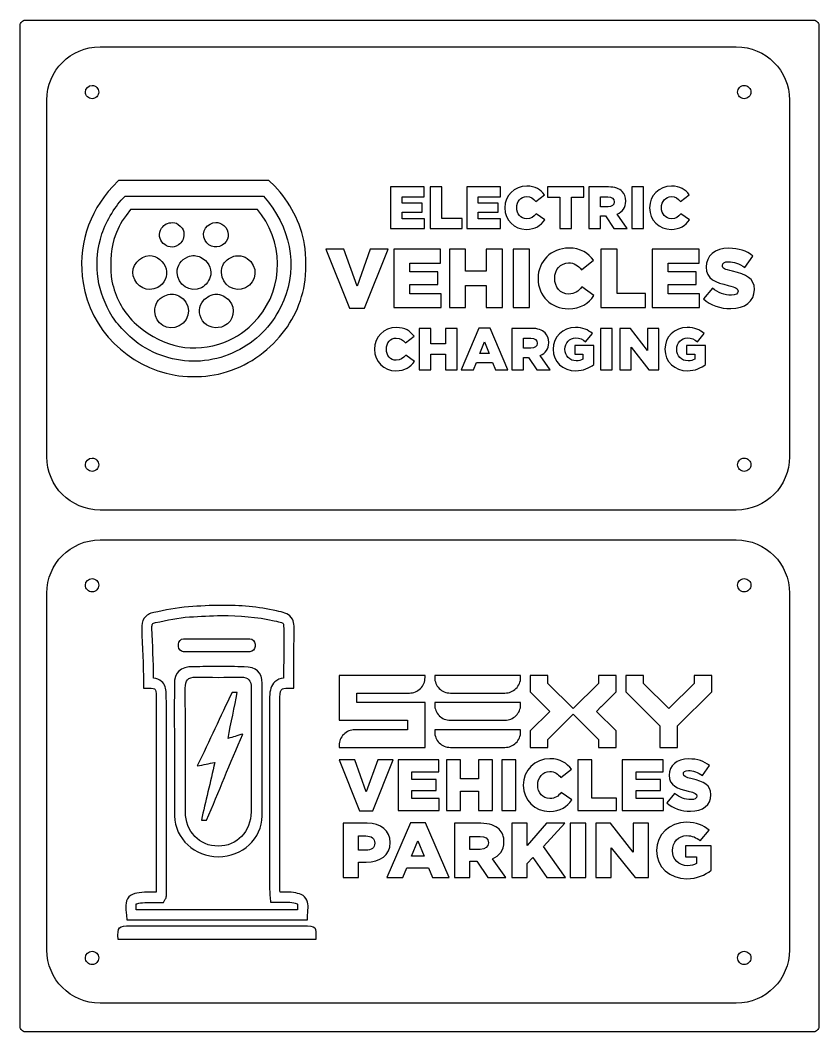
# Model space of a CAD drawing. Extents: x 0 to 680, y 0 to 492.
# Drawn here: x 0 to 300, y 0 to 380 of the extents above; entities that cross this region are included whole.
import ezdxf

# ---------------------------------------------------------------- set-up
doc = ezdxf.new("R2010")
doc.units = 0
doc.layers.add('Ebene_1', color=7, linetype='CONTINUOUS')

msp = doc.modelspace()

# ---------------------------------------------------------------- linework, layer by layer
at = {"layer": 'Ebene_1', "color": 1}
msp.add_lwpolyline([(1.916358, 380)], close=True, dxfattribs=at)
for points in [[(1.916359, 380), (298.083641, 380)], [(0, 1.916358), (0, 378.083641)], [(300, 378.083641), (300, 1.916359)], [(298.083641, 0), (1.916359, 0)]]:
    msp.add_lwpolyline(points, dxfattribs=at)
at = {"layer": 'Ebene_1', "color": 7}
for points in [[(29.99999, 370.00049), (268.99998, 370.00049)], [(9.99999, 216.00049), (9.99999, 350.00049)], [(288.99998, 350.00049), (288.99998, 216.00049)], [(36.886301, 319.843602), (34.729841, 317.537801)], [(95.610359, 317.63857), (93.446676, 319.843602), (65.16674, 319.843602), (36.886301, 319.843602)], [(221.03247, 317.37919), (213.64151, 317.37919), (213.64146, 301.74871)], [(37.978739, 312.342768), (39.364706, 313.846035)], [(39.364706, 313.846035), (65.395154, 313.846035), (91.4251, 313.846035), (93.214134, 311.598111)], [(193.6652, 311.90844), (196.92526, 314.43164)], [(217.97332, 309.87653), (217.97332, 313.62784), (220.80913, 313.62784)], [(223.1537, 311.77452), (223.1537, 311.72982)], [(227.50794, 311.99781), (227.50794, 312.04251)], [(248.04902, 311.90844), (251.30908, 314.43164)], [(41.389906, 308.90732), (39.765205, 306.702285)], [(90.659238, 306.865597), (89.193181, 308.886661), (65.291279, 308.897007), (54.009287, 308.901663), (41.389906, 308.90732)], [(182.05401, 309.56388), (182.05401, 309.51918)], [(186.51985, 309.56393), (186.51985, 309.60853)], [(220.83146, 309.87649), (217.97332, 309.87653)], [(236.43783, 309.56388), (236.43783, 309.51918)], [(240.90367, 309.56393), (240.90367, 309.60853)], [(197.03691, 304.96411), (193.77684, 307.28635)], [(213.64146, 301.74871), (217.97332, 301.74871), (217.97332, 306.4825), (219.82665, 306.4825), (219.87135, 306.4825), (223.01977, 301.74871), (228.02151, 301.74871), (224.29254, 307.19703)], [(251.42073, 304.96411), (248.16066, 307.28635)], [(210.81708, 286.28835), (215.38873, 289.82669)], [(272.1797, 287.13378), (275.21703, 291.42362)], [(257.71324, 287.32165), (257.71324, 287.25905)], [(263.85052, 287.82268), (263.85052, 287.88528)], [(194.53447, 283.00052), (194.53447, 282.93792)], [(200.79701, 283.00054), (200.79701, 283.06314)], [(215.54529, 276.55012), (210.97364, 279.80664)], [(260.06169, 279.33695), (256.67992, 275.29762)], [(269.67469, 278.2723), (269.67469, 278.2097)], [(275.81198, 278.80464), (275.81198, 278.86724)], [(192.07693, 264.25232), (184.68596, 264.25232), (184.68592, 248.62184)], [(212.41321, 259.22825), (214.95874, 262.28735)], [(254.41129, 259.22825), (256.95682, 262.28735)], [(144.69188, 258.78167), (147.95194, 261.30487)], [(189.01779, 256.74967), (189.01779, 260.50098), (191.8536, 260.50098)], [(194.19816, 258.64766), (194.19816, 258.60296)], [(198.5524, 258.87095), (198.5524, 258.91565)], [(133.0807, 256.4371), (133.0807, 256.3925)], [(137.54654, 256.43706), (137.54654, 256.48176)], [(191.87592, 256.74963), (189.01779, 256.74967)], [(200.19914, 256.4371), (200.19914, 256.3925)], [(204.64265, 256.37008), (204.64265, 256.41478)], [(215.49464, 250.72079), (215.49464, 257.75449), (208.30464, 257.75449), (208.30464, 254.58374), (211.38607, 254.58374), (211.38607, 252.68576)], [(242.19722, 256.4371), (242.19722, 256.3925)], [(246.64073, 256.37008), (246.64073, 256.41478)], [(257.49272, 250.72079), (257.49272, 257.75449), (250.30272, 257.75449), (250.30272, 254.58374), (253.38415, 254.58374), (253.38415, 252.68576)], [(148.06359, 251.83725), (144.80353, 254.15949)], [(184.68592, 248.62184), (189.01779, 248.62184), (189.01779, 253.35563), (190.87111, 253.35563), (190.91581, 253.35563), (194.06423, 248.62184), (199.06597, 248.62184), (195.33699, 254.07017)], [(268.99998, 196.00049), (29.99999, 196.00049)], [(30, 184.76233), (268.99996, 184.76233)], [(10, 30.7623), (10, 164.76233)], [(289, 164.76233), (289, 30.7623)], [(75.60915, 160.16995), (75.60902, 160.1698)], [(75.62603, 156.33729), (75.62622, 156.33734)], [(59.47432, 144.70031), (59.47432, 145.65849)], [(61.39067, 147.57485), (86.30332, 147.57485)], [(88.21968, 145.65849), (88.21968, 144.70031)], [(86.30332, 142.78396), (61.39067, 142.78396)], [(119.80796, 133.86106), (119.80796, 117.04856), (145.45466, 117.04856), (145.45466, 113.44309), (125.69216, 113.44309)], [(152.09255, 133.11106), (152.09255, 133.86106), (119.80796, 133.86106)], [(155.71375, 133.86106), (155.71375, 133.11106)], [(187.99653, 133.11087), (187.99653, 133.86087), (155.71375, 133.86106)], [(46.33298, 131.02365), (46.35668, 129.13153), (48.24925, 129.13153)], [(100.82217, 129.13164), (102.73006, 129.12564), (102.74446, 131.03399)], [(54.87879, 127.09323), (54.87879, 127.12943), (54.87679, 127.16563)], [(93.67575, 125.85245), (93.67375, 125.80745), (93.67375, 125.76245)], [(119.80796, 107.58958), (119.80796, 106.83958), (120.56164, 106.83958), (152.09255, 106.83958), (152.09255, 123.65208), (126.44584, 123.65208), (126.44584, 127.25559), (146.20834, 127.25559)], [(157.40953, 128.95872), (157.41353, 128.95472), (157.41753, 128.95072)], [(161.59613, 127.25541), (182.11429, 127.25541)], [(155.71375, 123.65208), (155.71375, 122.90208)], [(187.99653, 122.90194), (187.99653, 123.65194), (155.71375, 123.65208)], [(157.40953, 118.74973), (157.41353, 118.74573), (157.41753, 118.74373)], [(161.59613, 117.04842), (182.11429, 117.04842)], [(155.71375, 113.44309), (155.71375, 112.69309)], [(187.99653, 112.69295), (187.99653, 113.44295), (155.71375, 113.44309)], [(157.40953, 108.54075), (157.41353, 108.53875), (157.41753, 108.53475)], [(161.59613, 106.83944), (182.11429, 106.83944)], [(256.3435, 96.26124), (258.97791, 99.982)], [(203.12109, 95.52797), (207.08628, 98.59692)], [(243.79612, 96.42419), (243.79612, 96.36989)], [(249.11925, 96.85875), (249.11925, 96.91305)], [(188.9985, 92.67629), (188.9985, 92.62199)], [(194.43027, 92.67631), (194.43027, 92.73061)], [(207.22208, 87.08159), (203.25689, 89.90611)], [(245.83303, 89.49872), (242.89988, 85.99523)], [(254.1708, 88.5753), (254.1708, 88.521)], [(259.49393, 89.03703), (259.49393, 89.09133)], [(130.277655, 78.304356), (121.298745, 78.304356), (121.298745, 57.92054)], [(173.060244, 78.304356), (163.153516, 78.304356), (163.153556, 57.92054)], [(127.105109, 68.170704), (127.105109, 73.557871), (129.828709, 73.557871)], [(168.95992, 68.520137), (168.95992, 73.412271), (172.760988, 73.412271)], [(255.443185, 71.752396), (258.855172, 75.741818)], [(133.180831, 70.878841), (133.180831, 70.820645)], [(138.987195, 71.082686), (138.987195, 71.140882)], [(172.790925, 68.520177), (168.95992, 68.520137)], [(175.903606, 70.995322), (175.903606, 70.937126)], [(181.739857, 71.286521), (181.739857, 71.344717)], [(259.573487, 60.657786), (259.573487, 69.830529), (249.936128, 69.830529), (249.936128, 65.695519), (254.066421, 65.695519), (254.066421, 63.220334)], [(129.858637, 68.170743), (127.105109, 68.170704)], [(163.153556, 57.92054), (168.95992, 57.92054), (168.95992, 64.093928), (171.444089, 64.093928), (171.503904, 64.093928), (175.723989, 57.92054), (182.428244, 57.92054), (177.429988, 65.025759)], [(239.071643, 68.112419), (239.071643, 68.054222)], [(245.027656, 68.025104), (245.027656, 68.083301)], [(121.298745, 57.92054), (127.105109, 57.92054), (127.105109, 63.744485), (129.978358, 63.744485)], [(93.70205, 53.50588), (93.70205, 53.50541)], [(51.07511, 52.47704), (47.99597, 52.47704), (47.93107, 52.47304)], [(52.68003, 48.59765), (53.83645, 48.59765), (54.37547, 49.62047)], [(93.87414, 50.4462), (93.98176, 48.64454), (98.66125, 48.64454), (98.75305, 48.64454), (101.31545, 48.64454)], [(101.79161, 52.45495), (101.64595, 52.47715), (98.75327, 52.47715), (98.66147, 52.47715), (97.59504, 52.47715)], [(104.17566, 45.85392), (43.61323, 45.85392)], [(47.93235, 48.62413), (47.93235, 48.59813), (49.84859, 48.59765)], [(39.88576, 43.7839), (40.0277, 42.0216), (107.86919, 42.0216), (107.97588, 43.8252)], [(268.99996, 10.7623), (30, 10.7623)]]:
    msp.add_lwpolyline(points, dxfattribs=at)
for points in [[(29.99999, 370.00049)], [(139.15264, 301.74871), (151.83563, 301.74871), (151.83563, 305.43302), (143.43985, 305.43302), (143.43985, 307.91156), (150.94246, 307.91156), (150.94246, 311.32793), (143.43985, 311.32793), (143.43985, 313.69483), (151.72398, 313.69483), (151.72398, 317.37915), (139.15264, 317.37915)], [(154.06785, 301.74871), (165.96931, 301.74871), (165.96931, 305.54467), (158.39971, 305.54467), (158.39971, 317.37915), (154.06785, 317.37915)], [(167.80554, 301.74871), (180.48853, 301.74871), (180.48853, 305.43302), (172.09275, 305.43302), (172.09275, 307.91156), (179.59536, 307.91156), (179.59536, 311.32793), (172.09275, 311.32793), (172.09275, 313.69483), (180.37688, 313.69483), (180.37688, 317.37915), (167.80554, 317.37915)], [(202.71899, 301.74871), (207.05085, 301.74871), (207.05085, 313.58318), (211.73999, 313.58318), (211.73999, 317.37915), (198.02986, 317.37915), (198.02986, 313.58318), (202.71899, 313.58318)], [(229.77989, 301.74871), (234.13409, 301.74871), (234.13409, 317.37915), (229.77989, 317.37915)], [(73.454601, 304.031131)], [(57.219953, 303.962919)], [(190.11485, 301.43601)], [(244.49867, 301.43601)], [(123.65426, 271.88453), (129.29055, 271.88453), (138.18335, 293.95998), (131.51375, 293.95998), (126.53503, 280.08846), (121.55631, 293.95998), (114.76145, 293.95998)], [(140.30528, 272.04109), (158.09089, 272.04109), (158.09089, 277.20769), (146.31732, 277.20769), (146.31732, 280.6834), (156.83838, 280.6834), (156.83838, 285.47424), (146.31732, 285.47424), (146.31732, 288.79339), (157.93433, 288.79339), (157.93433, 293.95998), (140.30528, 293.95998)], [(161.22118, 272.04109), (167.29585, 272.04109), (167.29585, 280.37027), (175.09271, 280.37027), (175.09271, 272.04109), (181.16737, 272.04109), (181.16737, 293.95998), (175.09271, 293.95998), (175.09271, 285.75606), (167.29585, 285.75606), (167.29585, 293.95998), (161.22118, 293.95998)], [(185.19791, 272.04109), (191.30389, 272.04109), (191.30389, 293.95998), (185.19791, 293.95998)], [(218.15892, 272.04109), (234.84859, 272.04109), (234.84859, 277.36425), (224.23359, 277.36425), (224.23359, 293.95998), (218.15892, 293.95998)], [(237.42358, 272.04109), (255.20919, 272.04109), (255.20919, 277.20769), (243.43562, 277.20769), (243.43562, 280.6834), (253.95669, 280.6834), (253.95669, 285.47424), (243.43562, 285.47424), (243.43562, 288.79339), (255.05263, 288.79339), (255.05263, 293.95998), (237.42358, 293.95998)], [(48.623561, 291.605523)], [(65.441139, 291.589912)], [(82.000351, 291.524798)], [(56.940368, 277.115246)], [(73.670633, 277.141705)], [(205.83836, 271.60273)], [(266.95048, 271.66534)], [(149.92738, 248.62184), (154.25925, 248.62184), (154.25925, 254.56141), (159.81922, 254.56141), (159.81922, 248.62184), (164.15108, 248.62184), (164.15108, 264.25228), (159.81922, 264.25228), (159.81922, 258.40203), (154.25925, 258.40203), (154.25925, 264.25228), (149.92738, 264.25228)], [(165.68552, 248.62184), (170.24067, 248.62184), (171.35713, 251.41299), (177.38602, 251.41299), (178.52481, 248.62184), (183.16928, 248.62184), (176.51518, 264.36393), (172.33962, 264.36393)], [(218.00737, 248.62184), (222.36156, 248.62184), (222.36156, 264.25228), (218.00737, 264.25228)], [(225.20121, 248.62184), (229.48841, 248.62184), (229.48841, 257.19626), (236.16485, 248.62184), (239.96081, 248.62184), (239.96081, 264.25228), (235.6736, 264.25228), (235.6736, 255.99048), (229.24279, 264.25228), (225.20121, 264.25228)], [(172.6299, 254.7847), (174.39391, 259.22821), (176.13558, 254.7847)], [(141.14154, 248.30933)], [(208.70656, 248.30933)], [(250.70465, 248.30933)], [(30, 184.76233)], [(61.39067, 147.57485)], [(74.566843, 137.173323)], [(65.972934, 133.235364)], [(191.61954, 133.86106), (191.61954, 127.69505), (196.96988, 122.37083), (199.00128, 120.34934), (191.61954, 113.00364), (191.61954, 106.83958), (192.37322, 106.83958), (198.25545, 106.83958), (198.25545, 109.82981), (207.76086, 119.2888), (217.26625, 109.82981), (217.26625, 106.83958), (218.01993, 106.83958), (223.90217, 106.83958), (223.90217, 113.00364), (216.5165, 120.35325), (218.29471, 122.15208), (218.33201, 122.15208), (223.90218, 127.69505), (223.90218, 133.86106), (217.26626, 133.86106), (217.26626, 130.86887), (207.76087, 121.40989), (198.25546, 130.86887), (198.25546, 133.86106)], [(227.52532, 133.86106), (227.52532, 127.69505), (240.3477, 114.93528), (240.3477, 106.83958), (241.10138, 106.83958), (246.98362, 106.83958), (246.98362, 114.93528), (259.80795, 127.69505), (259.80795, 133.86106), (253.17204, 133.86106), (253.17204, 130.86887), (243.66664, 121.40989), (234.16124, 130.86887), (234.16124, 133.86106)], [(127.52108, 83.03492), (132.40966, 83.03492), (140.12278, 102.18191), (134.33794, 102.18191), (130.01969, 90.15054), (125.70143, 102.18191), (119.80796, 102.18191)], [(141.96322, 83.17072), (157.38944, 83.17072), (157.38944, 87.65193), (147.17771, 87.65193), (147.17771, 90.66656), (156.30307, 90.66656), (156.30307, 94.82186), (147.17771, 94.82186), (147.17771, 97.7007), (157.25364, 97.7007), (157.25364, 102.18191), (141.96322, 102.18191)], [(160.10447, 83.17072), (165.37328, 83.17072), (165.37328, 90.39497), (172.13583, 90.39497), (172.13583, 83.17072), (177.40464, 83.17072), (177.40464, 102.18191), (172.13583, 102.18191), (172.13583, 95.06629), (165.37328, 95.06629), (165.37328, 102.18191), (160.10447, 102.18191)], [(180.90049, 83.17072), (186.19647, 83.17072), (186.19647, 102.18191), (180.90049, 102.18191)], [(209.48899, 83.17072), (223.96465, 83.17072), (223.96465, 87.78772), (214.75781, 87.78772), (214.75781, 102.18191), (209.48899, 102.18191)], [(226.19804, 83.17072), (241.62426, 83.17072), (241.62426, 87.65193), (231.41254, 87.65193), (231.41254, 90.66656), (240.53791, 90.66656), (240.53791, 94.82186), (231.41254, 94.82186), (231.41254, 97.7007), (241.48847, 97.7007), (241.48847, 102.18191), (226.19804, 102.18191)], [(198.80284, 82.7905)], [(251.80797, 82.8448)], [(68.09821, 79.543713)], [(137.685726, 57.92054), (143.791377, 57.92054), (145.287862, 61.560498), (153.368881, 61.560498), (154.895303, 57.92054), (161.120675, 57.92054), (152.20163, 78.449995), (146.604771, 78.449995)], [(184.66553, 57.92054), (190.471893, 57.92054), (190.471893, 63.191206), (192.5969, 65.491674), (197.864525, 57.92054), (204.838149, 57.92054), (196.637409, 69.539331), (204.568779, 78.304396), (197.684949, 78.304396), (190.471893, 70.034364), (190.471893, 78.304396), (184.66553, 78.304396)], [(206.647952, 57.92054), (212.484243, 57.92054), (212.484243, 78.304396), (206.647952, 78.304396)], [(216.290461, 57.92054), (222.036969, 57.92054), (222.036969, 69.102534), (230.985951, 57.92054), (236.074, 57.92054), (236.074, 78.304396), (230.327492, 78.304396), (230.327492, 67.530062), (221.707744, 78.304396), (216.290461, 78.304396)], [(146.993861, 65.957589), (149.358309, 71.752436), (151.692819, 65.957589)], [(250.474857, 57.51287)], [(36.792634, 34.704645)]]:
    msp.add_lwpolyline(points, close=True, dxfattribs=at)
at = {"layer": 'Ebene_1', "color": 1}
for points in [[(0.561288, 379.438712), (0.920675, 379.798099), (1.408109, 380), (1.916358, 380)], [(298.083641, 380), (298.591891, 380), (299.079325, 379.798099), (299.438712, 379.438712)], [(0, 378.083641), (0, 378.591891), (0.201901, 379.079325), (0.561288, 379.438712)], [(299.438712, 379.438712), (299.798099, 379.079325), (300, 378.591891), (300, 378.083641)], [(0.561288, 0.561288), (0.201901, 0.920675), (0, 1.408109), (0, 1.916358)], [(1.916359, 0), (1.408109, 0), (0.920675, 0.201901), (0.561288, 0.561288)], [(299.438712, 0.561288), (299.079325, 0.201901), (298.591891, 0), (298.083641, 0)], [(300, 1.916359), (300, 1.408109), (299.798099, 0.920675), (299.438712, 0.561288)]]:
    msp.add_open_spline(points, degree=3, dxfattribs=at)
at = {"layer": 'Ebene_1', "color": 7}
for points in [[(9.99999, 350.00049), (9.99999, 361.08049), (18.91999, 370.00049), (29.99999, 370.00049)], [(268.99998, 370.00049), (280.07998, 370.00049), (288.99998, 361.08049), (288.99998, 350.00049)], [(24.499996, 353), (24.499996, 354.380712), (25.619284, 355.5), (26.999996, 355.5)], [(26.999996, 355.5), (27.663037, 355.5), (28.298922, 355.236608), (28.767763, 354.767767)], [(28.767763, 354.767767), (29.236604, 354.298926), (29.499996, 353.663041), (29.499996, 353)], [(269.5, 353), (269.5, 353.663041), (269.763392, 354.298926), (270.232233, 354.767767)], [(270.232233, 354.767767), (270.701074, 355.236608), (271.336959, 355.5), (272, 355.5)], [(272, 355.5), (272.663041, 355.5), (273.298926, 355.236608), (273.767767, 354.767767)], [(273.767767, 354.767767), (274.236608, 354.298926), (274.5, 353.663041), (274.5, 353)], [(25.232229, 351.232233), (24.763388, 351.701074), (24.499996, 352.336959), (24.499996, 353)], [(26.999996, 350.5), (26.336955, 350.5), (25.70107, 350.763392), (25.232229, 351.232233)], [(28.767763, 351.232233), (28.298922, 350.763392), (27.663037, 350.5), (26.999996, 350.5)], [(29.499996, 353), (29.499996, 352.336959), (29.236604, 351.701074), (28.767763, 351.232233)], [(270.232233, 351.232233), (269.763392, 351.701074), (269.5, 352.336959), (269.5, 353)], [(272, 350.5), (271.336959, 350.5), (270.701074, 350.763392), (270.232233, 351.232233)], [(273.767767, 351.232233), (273.298926, 350.763392), (272.663041, 350.5), (272, 350.5)], [(274.5, 353), (274.5, 352.336959), (274.236608, 351.701074), (273.767767, 351.232233)], [(34.729841, 317.537801), (25.537131, 307.710771), (21.468765, 294.505647), (23.593052, 281.390648)], [(106.818479, 295.697278), (105.402059, 303.819502), (101.311018, 311.828788), (95.610359, 317.63857)], [(190.29349, 317.6917), (185.5597, 317.6917), (182.05401, 314.11903), (182.05401, 309.56388)], [(196.92526, 314.43164), (195.54085, 316.35195), (193.48656, 317.6917), (190.29349, 317.6917)], [(226.12353, 315.68217), (225.07406, 316.75397), (223.4217, 317.37919), (221.03247, 317.37919)], [(227.50794, 312.04251), (227.50794, 313.58322), (227.03903, 314.789), (226.12353, 315.68217)], [(244.67731, 317.6917), (239.94352, 317.6917), (236.43783, 314.11903), (236.43783, 309.56388)], [(251.30908, 314.43164), (249.92467, 316.35195), (247.87038, 317.6917), (244.67731, 317.6917)], [(30.122889, 297.794815), (31.43509, 302.813138), (34.60374, 308.681308), (37.978739, 312.342768)], [(186.51985, 309.60853), (186.51985, 311.88611), (188.06057, 313.73944), (190.24883, 313.73944)], [(190.24883, 313.73944), (191.74489, 313.73944), (192.77203, 313.0249), (193.6652, 311.90844)], [(220.80913, 313.62784), (222.26053, 313.62784), (223.1537, 313.00262), (223.1537, 311.77452)], [(223.1537, 311.72982), (223.1537, 310.59103), (222.30519, 309.87649), (220.83146, 309.87649)], [(224.29254, 307.19703), (226.23518, 308.02321), (227.50794, 309.60858), (227.50794, 311.99781)], [(240.90367, 309.60853), (240.90367, 311.88611), (242.44439, 313.73944), (244.63265, 313.73944)], [(244.63265, 313.73944), (246.12871, 313.73944), (247.15585, 313.0249), (248.04902, 311.90844)], [(93.214134, 311.598111), (102.47537, 299.959345), (104.253714, 285.149372), (97.921865, 272.394815)], [(182.05401, 309.51918), (182.05401, 304.85237), (185.64901, 301.43601), (190.11485, 301.43601)], [(190.24883, 305.38837), (188.06057, 305.38837), (186.51985, 307.21936), (186.51985, 309.56393)], [(236.43783, 309.51918), (236.43783, 304.85237), (240.03283, 301.43601), (244.49867, 301.43601)], [(244.63265, 305.38837), (242.44439, 305.38837), (240.90367, 307.21936), (240.90367, 309.56393)], [(39.765205, 306.702285), (37.68394, 303.878046), (36.425687, 301.367589), (35.212493, 297.618602)], [(69.454339, 297.232575), (67.707163, 300.611225), (70.399536, 303.968499), (73.454601, 304.031131)], [(73.454601, 304.031131), (74.473008, 304.052007), (75.531606, 303.706583), (76.479741, 302.874095)], [(87.43566, 266.038121), (98.393246, 276.995681), (99.761195, 294.319963), (90.659238, 306.865597)], [(190.11485, 301.4361), (193.57588, 301.4361), (195.56318, 302.93215), (197.03691, 304.96411)], [(193.77684, 307.28635), (192.83902, 306.14756), (191.87886, 305.38837), (190.24883, 305.38837)], [(244.49867, 301.4361), (247.9597, 301.4361), (249.947, 302.93215), (251.42073, 304.96411)], [(248.16066, 307.28635), (247.22284, 306.14756), (246.26268, 305.38837), (244.63265, 305.38837)], [(59.414116, 295.600625), (55.333818, 292.850917), (50.382114, 297.802117), (53.131823, 301.882424)], [(53.131823, 301.882424), (54.145997, 303.387366), (55.264285, 303.955918), (57.219953, 303.962919)], [(57.219953, 303.962919), (58.542764, 303.96739), (58.954535, 303.774509), (60.130369, 302.598661)], [(60.130369, 302.598661), (61.306204, 301.422808), (61.498609, 301.011063), (61.494614, 299.688253)], [(76.479741, 302.874095), (78.635486, 300.981324), (78.739811, 298.114934), (76.726253, 296.101376)], [(34.557253, 268.75989), (28.997458, 277.737282), (27.478564, 287.68199), (30.122889, 297.794815)], [(35.212493, 297.618602), (33.942493, 293.694011), (33.582819, 286.252102), (34.458537, 282.017499)], [(61.494614, 299.688253), (61.487999, 297.732585), (60.919066, 296.614826), (59.414116, 295.600625)], [(76.726253, 296.101376), (74.635357, 294.010479), (70.813027, 294.605157), (69.454339, 297.232575)], [(106.818479, 280.842352), (107.513116, 284.825787), (107.513116, 291.713843), (106.818479, 295.697278)], [(206.08886, 294.39834), (199.45057, 294.39834), (194.53447, 289.38831), (194.53447, 283.00052)], [(215.38873, 289.82669), (213.44734, 292.51958), (210.56657, 294.39834), (206.08886, 294.39834)], [(266.19898, 294.3357), (260.93844, 294.3357), (257.71324, 291.3923), (257.71324, 287.32165)], [(275.21703, 291.42362), (272.83727, 293.33369), (269.92519, 294.3357), (266.19898, 294.3357)], [(42.432205, 283.948111), (41.476133, 287.441801), (44.842559, 291.605523), (48.623561, 291.605523)], [(48.623561, 291.605523), (51.241507, 291.605523), (54.086704, 289.320158), (54.809228, 286.636833)], [(58.949031, 285.235785), (58.949031, 287.932233), (60.36524, 289.977409), (62.992711, 291.075218)], [(62.992711, 291.075218), (63.862344, 291.438571), (64.661147, 291.610338), (65.441139, 291.589912)], [(65.441139, 291.589912), (66.221157, 291.56954), (66.982469, 291.35655), (67.775902, 290.949647)], [(67.775902, 290.949647), (70.437583, 289.584662), (71.955577, 286.944332), (71.567381, 284.355728)], [(75.612622, 285.200146), (75.609976, 287.352584), (76.200632, 288.694365), (77.706031, 289.961085)], [(77.706031, 289.961085), (78.948144, 291.006242), (80.489819, 291.535541), (82.000351, 291.524798)], [(82.000351, 291.524798), (83.175207, 291.516596), (84.331198, 291.181581), (85.3123, 290.508851)], [(85.3123, 290.508851), (89.435646, 287.681514), (89.067054, 281.590541), (84.645655, 279.492475)], [(200.79701, 283.06314), (200.79701, 286.25704), (202.95759, 288.85599), (206.02623, 288.85599)], [(206.02623, 288.85599), (208.12418, 288.85599), (209.56457, 287.85399), (210.81708, 286.28835)], [(263.85052, 287.88528), (263.85052, 288.6681), (264.57072, 289.29435), (266.04241, 289.29435)], [(266.04241, 289.29435), (267.9838, 289.29435), (270.17569, 288.54285), (272.1797, 287.13378)], [(54.809228, 286.636833), (55.527651, 283.968881), (54.142902, 280.912679), (51.635789, 279.633656)], [(68.101974, 279.510043), (63.844299, 277.489658), (58.949031, 280.551972), (58.949031, 285.235785)], [(84.645655, 279.492475), (80.43124, 277.492595), (75.617622, 280.534298), (75.612622, 285.200146)], [(257.71324, 287.25905), (257.71324, 282.75002), (261.3142, 281.43488), (265.97979, 280.37025)], [(267.63936, 285.69341), (264.60203, 286.38229), (263.85052, 286.82067), (263.85052, 287.82268)], [(275.81198, 278.86724), (275.81198, 282.96921), (272.68071, 284.59747), (267.63936, 285.69341)], [(23.593052, 281.390648), (26.446583, 263.773632), (40.34885, 249.805934), (58.148561, 246.67287)], [(34.458537, 282.017499), (35.721763, 275.909249), (38.22115, 271.237501), (42.783096, 266.457724)], [(51.635789, 279.633656), (47.794886, 277.674179), (43.612723, 279.633656), (42.432205, 283.948111)], [(71.567381, 284.355728), (71.284568, 282.469619), (69.715297, 280.275615), (68.101974, 279.510043)], [(194.53447, 282.93792), (194.53447, 276.39357), (199.57582, 271.60273), (205.83836, 271.60273)], [(206.02623, 277.14506), (202.95759, 277.14506), (200.79701, 279.71271), (200.79701, 283.00054)], [(95.195413, 258.610129), (101.427858, 264.884379), (105.340914, 272.369415), (106.818479, 280.842352)], [(210.97364, 279.80664), (209.65851, 278.2097), (208.31206, 277.14506), (206.02623, 277.14506)], [(267.16967, 276.70669), (264.63334, 276.70669), (262.22226, 277.61476), (260.06169, 279.33695)], [(265.97979, 280.37025), (268.95449, 279.68137), (269.67469, 279.18037), (269.67469, 278.2723)], [(266.95048, 271.66534), (272.27364, 271.66534), (275.81198, 274.32692), (275.81198, 278.80464)], [(269.67469, 278.2097), (269.67469, 277.27032), (268.79793, 276.70669), (267.16967, 276.70669)], [(50.565576, 270.519792), (50.562401, 273.467251), (51.703258, 275.306687), (54.268182, 276.490486)], [(54.268182, 276.490486), (55.194462, 276.917973), (56.066555, 277.126518), (56.940368, 277.115246)], [(56.940368, 277.115246), (57.814207, 277.103869), (58.68974, 276.872729), (59.622396, 276.421244)], [(59.622396, 276.421244), (64.307294, 274.153289), (64.362988, 267.52291), (59.716958, 265.152667)], [(68.53605, 267.031208), (66.844013, 269.783748), (66.942252, 272.49705), (68.814576, 274.722222)], [(68.814576, 274.722222), (69.912518, 276.027015), (72.150073, 277.141705), (73.670633, 277.141705)], [(73.670633, 277.141705), (75.19114, 277.141705), (77.428748, 276.027015), (78.526663, 274.722222)], [(78.526663, 274.722222), (81.128046, 271.630619), (80.216398, 266.972286), (76.653889, 265.154836)], [(205.83836, 271.60272), (210.69183, 271.60272), (213.47866, 273.70067), (215.54529, 276.55012)], [(256.67992, 275.29762), (259.37281, 272.88654), (263.06771, 271.66534), (266.95048, 271.66534)], [(59.716958, 265.152667), (55.567048, 263.03555), (50.570577, 265.965996), (50.565576, 270.519792)], [(97.921865, 272.394815), (94.189176, 264.875913), (88.565087, 259.275424), (81.078966, 255.623222)], [(45.768971, 257.576085), (42.159076, 259.812132), (36.768376, 265.189576), (34.557253, 268.75989)], [(42.783096, 266.457724), (51.781654, 258.123323), (62.976043, 254.743482), (74.552727, 258.273738)], [(76.653889, 265.154836), (73.885607, 263.74257), (70.006445, 264.639269), (68.53605, 267.031208)], [(74.552727, 258.273738), (79.826693, 259.986783), (83.747183, 262.349618), (87.43566, 266.038121)], [(141.32017, 264.56493), (136.58638, 264.56493), (133.0807, 260.99226), (133.0807, 256.4371)], [(147.95194, 261.30487), (146.56753, 263.22518), (144.51325, 264.56493), (141.32017, 264.56493)], [(197.16799, 262.55531), (196.11851, 263.62711), (194.46615, 264.25232), (192.07693, 264.25232)], [(198.5524, 258.91565), (198.5524, 260.45636), (198.08348, 261.66214), (197.16799, 262.55531)], [(208.61724, 264.56493), (203.77181, 264.56493), (200.19914, 260.99226), (200.19914, 256.4371)], [(214.95874, 262.28735), (213.30638, 263.71642), (211.36374, 264.56493), (208.61724, 264.56493)], [(250.61533, 264.56493), (245.76989, 264.56493), (242.19722, 260.99226), (242.19722, 256.4371)], [(256.95682, 262.28735), (255.30446, 263.71642), (253.36182, 264.56493), (250.61533, 264.56493)], [(71.224269, 246.490969), (80.118661, 247.728082), (88.691029, 252.062142), (95.195413, 258.610129)], [(137.54654, 256.48176), (137.54654, 258.75934), (139.08725, 260.61266), (141.27551, 260.61266)], [(141.27551, 260.61266), (142.77157, 260.61266), (143.79871, 259.89813), (144.69188, 258.78167)], [(191.8536, 260.50098), (193.30499, 260.50098), (194.19816, 259.87576), (194.19816, 258.64766)], [(194.19816, 258.60296), (194.19816, 257.46417), (193.34965, 256.74963), (191.87592, 256.74963)], [(195.33699, 254.07017), (197.27963, 254.89635), (198.5524, 256.48172), (198.5524, 258.87095)], [(204.64265, 256.41478), (204.64265, 258.804), (206.38432, 260.70198), (208.63957, 260.70198)], [(208.63957, 260.70198), (210.18029, 260.70198), (211.29675, 260.16608), (212.41321, 259.22825)], [(246.64073, 256.41478), (246.64073, 258.804), (248.38241, 260.70198), (250.63766, 260.70198)], [(250.63766, 260.70198), (252.17837, 260.70198), (253.29483, 260.16608), (254.41129, 259.22825)], [(69.270374, 252.122679), (61.369704, 251.156738), (52.99498, 253.100182), (45.768971, 257.576085)], [(81.078966, 255.623222), (77.098813, 253.681471), (73.644016, 252.657401), (69.270374, 252.122679)], [(133.0807, 256.3925), (133.0807, 251.72569), (136.6757, 248.30933), (141.14154, 248.30933)], [(141.27551, 252.2615), (139.08725, 252.2615), (137.54654, 254.0925), (137.54654, 256.43706)], [(200.19914, 256.3925), (200.19914, 251.65871), (203.8388, 248.30933), (208.70656, 248.30933)], [(208.88519, 252.03821), (206.40665, 252.03821), (204.64265, 253.84688), (204.64265, 256.37008)], [(242.19722, 256.3925), (242.19722, 251.65871), (245.83688, 248.30933), (250.70465, 248.30933)], [(250.88328, 252.03821), (248.40474, 252.03821), (246.64073, 253.84688), (246.64073, 256.37008)], [(141.14154, 248.30924), (144.60256, 248.30924), (146.58986, 249.80529), (148.06359, 251.83725)], [(144.80353, 254.15949), (143.8657, 253.0207), (142.90555, 252.2615), (141.27551, 252.2615)], [(211.38607, 252.68576), (210.73852, 252.2615), (209.93467, 252.03821), (208.88519, 252.03821)], [(253.38415, 252.68576), (252.7366, 252.2615), (251.93275, 252.03821), (250.88328, 252.03821)], [(208.70656, 248.30924), (211.54237, 248.30924), (213.84228, 249.35871), (215.49464, 250.72079)], [(250.70465, 248.30924), (253.54045, 248.30924), (255.84036, 249.35871), (257.49272, 250.72079)], [(58.148561, 246.67287), (61.60005, 246.065361), (67.566775, 245.982255), (71.224269, 246.490969)], [(29.99999, 196.00049), (18.91999, 196.00049), (9.99999, 204.92049), (9.99999, 216.00049)], [(24.499996, 212.999996), (24.499996, 214.380708), (25.619284, 215.499996), (26.999996, 215.499996)], [(25.232229, 211.232229), (24.763388, 211.70107), (24.499996, 212.336955), (24.499996, 212.999996)], [(26.999996, 215.499996), (27.663037, 215.499996), (28.298922, 215.236604), (28.767763, 214.767763)], [(28.767763, 214.767763), (29.236604, 214.298922), (29.499996, 213.663037), (29.499996, 212.999996)], [(29.499996, 212.999996), (29.499996, 212.336955), (29.236604, 211.70107), (28.767763, 211.232229)], [(288.99998, 216.00049), (288.99998, 204.92049), (280.07998, 196.00049), (268.99998, 196.00049)], [(269.5, 212.999996), (269.5, 213.663037), (269.763392, 214.298922), (270.232233, 214.767763)], [(270.232233, 211.232229), (269.763392, 211.70107), (269.5, 212.336955), (269.5, 212.999996)], [(270.232233, 214.767763), (270.701074, 215.236604), (271.336959, 215.499996), (272, 215.499996)], [(272, 215.499996), (272.663041, 215.499996), (273.298926, 215.236604), (273.767767, 214.767763)], [(273.767767, 214.767763), (274.236608, 214.298922), (274.5, 213.663037), (274.5, 212.999996)], [(274.5, 212.999996), (274.5, 212.336955), (274.236608, 211.70107), (273.767767, 211.232229)], [(26.999996, 210.499996), (26.336955, 210.499996), (25.70107, 210.763388), (25.232229, 211.232229)], [(28.767763, 211.232229), (28.298922, 210.763388), (27.663037, 210.499996), (26.999996, 210.499996)], [(272, 210.499996), (271.336959, 210.499996), (270.701074, 210.763388), (270.232233, 211.232229)], [(273.767767, 211.232229), (273.298926, 210.763388), (272.663041, 210.499996), (272, 210.499996)], [(10, 164.76233), (10, 175.84233), (18.92, 184.76233), (30, 184.76233)], [(268.99996, 184.76233), (280.08, 184.76233), (289, 175.84233), (289, 164.76233)], [(24.499996, 167.759), (24.499996, 169.139712), (25.619284, 170.259), (26.999996, 170.259)], [(25.232229, 165.991233), (24.763388, 166.460074), (24.499996, 167.095959), (24.499996, 167.759)], [(26.999996, 170.259), (27.663037, 170.259), (28.298922, 169.995608), (28.767763, 169.526767)], [(28.767763, 169.526767), (29.236604, 169.057926), (29.499996, 168.422041), (29.499996, 167.759)], [(29.499996, 167.759), (29.499996, 167.095959), (29.236604, 166.460074), (28.767763, 165.991233)], [(269.5, 167.759), (269.5, 168.422041), (269.763392, 169.057926), (270.232233, 169.526767)], [(270.232233, 165.991233), (269.763392, 166.460074), (269.5, 167.095959), (269.5, 167.759)], [(270.232233, 169.526767), (270.701074, 169.995608), (271.336959, 170.259), (272, 170.259)], [(272, 170.259), (272.663041, 170.259), (273.298926, 169.995608), (273.767767, 169.526767)], [(273.767767, 169.526767), (274.236608, 169.057926), (274.5, 168.422041), (274.5, 167.759)], [(274.5, 167.759), (274.5, 167.095959), (274.236608, 166.460074), (273.767767, 165.991233)], [(26.999996, 165.259), (26.336955, 165.259), (25.70107, 165.522392), (25.232229, 165.991233)], [(28.767763, 165.991233), (28.298922, 165.522392), (27.663037, 165.259), (26.999996, 165.259)], [(272, 165.259), (271.336959, 165.259), (270.701074, 165.522392), (270.232233, 165.991233)], [(273.767767, 165.991233), (273.298926, 165.522392), (272.663041, 165.259), (272, 165.259)], [(63.26691, 159.66141), (58.72912, 159.34912), (54.37607, 158.30075), (50.15757, 157.5035)], [(75.60902, 160.1698), (71.48024, 160.151), (67.36319, 159.9433), (63.26691, 159.66141)], [(96.29205, 158.14007), (89.40654, 159.7073), (82.49056, 160.20133), (75.60915, 160.16995)], [(50.15757, 157.5035), (48.73993, 157.23558), (47.42308, 156.54073), (46.61223, 155.39476)], [(50.86898, 153.73732), (55.20855, 154.55744), (59.41924, 155.55482), (63.52977, 155.83771)], [(63.52977, 155.83771), (67.57914, 156.11637), (71.61441, 156.31901), (75.62603, 156.33729)], [(75.62622, 156.33734), (82.31216, 156.36784), (88.92759, 155.88558), (95.44123, 154.40301)], [(99.46212, 157.28702), (98.56766, 157.61671), (97.5678, 157.8497), (96.29205, 158.14007)], [(101.84409, 155.67089), (101.22525, 156.47685), (100.35657, 156.95735), (99.46212, 157.28702)], [(46.61223, 155.39476), (45.80138, 154.24879), (45.56669, 152.8563), (45.63115, 151.42499)], [(49.45975, 151.59704), (49.41895, 152.50201), (49.5837, 152.95903), (49.74086, 153.18115)], [(49.74086, 153.18115), (49.89801, 153.40325), (50.11753, 153.59531), (50.86898, 153.73732)], [(95.44123, 154.40301), (96.69058, 154.11865), (97.59524, 153.88994), (98.1363, 153.69051)], [(98.1363, 153.69051), (98.67735, 153.49109), (98.77472, 153.37506), (98.80426, 153.33658)], [(98.80426, 153.33658), (98.86336, 153.25968), (99.06857, 152.32181), (99.05011, 149.77501)], [(102.88269, 149.74731), (102.90129, 152.31626), (103.08175, 154.05903), (101.84409, 155.67089)], [(45.63115, 151.42499), (45.93825, 144.60703), (46.24735, 137.80414), (46.33298, 131.02365)], [(50.11891, 132.83315), (50.00594, 139.10633), (49.7405, 145.36415), (49.45975, 151.59704)], [(99.05011, 149.77501), (99.00941, 144.12982), (98.96641, 138.48419), (98.92441, 132.83829)], [(102.74446, 131.03399), (102.79056, 137.27144), (102.83766, 143.50907), (102.88269, 149.74731)], [(59.47432, 145.65849), (59.47432, 146.72015), (60.32901, 147.57485), (61.39067, 147.57485)], [(61.39067, 142.78396), (60.32901, 142.78396), (59.47432, 143.63865), (59.47432, 144.70031)], [(86.30332, 147.57485), (87.36498, 147.57485), (88.21968, 146.72015), (88.21968, 145.65849)], [(88.21968, 144.70031), (88.21968, 143.63865), (87.36498, 142.78396), (86.30332, 142.78396)], [(65.05443, 137.139653), (60.058825, 137.107525), (57.930063, 135.100224), (57.909378, 130.390721)], [(74.566807, 137.173323), (71.395952, 137.172816), (68.225124, 137.160013), (65.05443, 137.139653)], [(84.079222, 137.134205), (80.908658, 137.162173), (77.737696, 137.173822), (74.566843, 137.173323)], [(90.891037, 130.793777), (90.88044, 135.073599), (88.665327, 137.093739), (84.079222, 137.134205)], [(62.849015, 132.26239), (63.455983, 132.939772), (64.439479, 133.267402), (65.972934, 133.235364)], [(65.972939, 133.235375), (71.577478, 133.118252), (77.188071, 133.119669), (82.792779, 133.234868)], [(82.792779, 133.234868), (84.323522, 133.266322), (85.315696, 132.93926), (85.928087, 132.26239)], [(150.34181, 128.94505), (151.4883, 130.05591), (152.09255, 131.49955), (152.09255, 133.11106)], [(155.71375, 133.11106), (155.71375, 131.52754), (156.29889, 130.09381), (157.40953, 128.95872)], [(186.24579, 128.94486), (187.39227, 130.05572), (187.99653, 131.49937), (187.99653, 133.11087)], [(53.10157, 131.6257), (52.25811, 132.34608), (51.24684, 132.67673), (50.11891, 132.83315)], [(54.87679, 127.16563), (54.80419, 128.87018), (54.38844, 130.52663), (53.10157, 131.6257)], [(57.909378, 130.390721), (57.872955, 122.171231), (57.899314, 113.95186), (57.901469, 105.732624)], [(62.001808, 129.069148), (61.994887, 130.529874), (62.242047, 131.585007), (62.849015, 132.26239)], [(85.928087, 132.26239), (86.540473, 131.585519), (86.790409, 130.532039), (86.771826, 129.070634)], [(90.859842, 81.130461), (90.989536, 97.684233), (90.932373, 114.239274), (90.891037, 130.793777)], [(95.61193, 131.42907), (94.21859, 130.12009), (93.78345, 128.21694), (93.67575, 125.85245)], [(98.92441, 132.83829), (97.68459, 132.67477), (96.54228, 132.30308), (95.61193, 131.42907)], [(48.24925, 129.13153), (49.79124, 129.13152), (50.43914, 128.85907), (50.61219, 128.71127)], [(50.61219, 128.71127), (50.78436, 128.56423), (50.99196, 128.23548), (51.04591, 127.01583)], [(51.04591, 127.01583), (51.16305, 102.17521), (51.10511, 77.32858), (51.07511, 52.47704)], [(54.90659, 51.11459), (54.93599, 76.43556), (54.99849, 101.76186), (54.87879, 127.09323)], [(62.04984, 82.65702), (62.005664, 98.12718), (62.074963, 113.597924), (62.001808, 129.069148)], [(79.596355, 127.452657), (75.126842, 118.491307), (71.22395, 109.343512), (66.494137, 99.860137)], [(78.113825, 110.179037), (79.0795, 116.128412), (80.622326, 121.966645), (81.512714, 127.452657)], [(81.512714, 127.452657), (80.554534, 127.452657), (80.554534, 127.452657), (79.596355, 127.452657)], [(86.771826, 129.070634), (86.672292, 121.22268), (86.738136, 113.373433), (86.737662, 105.52664)], [(93.67375, 125.76245), (93.70815, 101.67905), (93.69275, 77.59348), (93.70205, 53.50588)], [(97.50644, 125.69903), (97.59774, 127.64088), (97.96683, 128.38279), (98.23611, 128.63577)], [(97.53474, 53.5074), (97.52574, 77.56935), (97.54074, 101.63337), (97.50644, 125.69903)], [(98.23611, 128.63577), (98.50652, 128.8898), (99.18208, 129.13665), (100.82217, 129.13164)], [(146.20834, 127.25559), (147.7763, 127.25559), (149.20352, 127.84212), (150.34181, 128.94505)], [(157.41753, 128.95072), (158.53563, 127.83808), (159.98138, 127.25541), (161.59613, 127.25541)], [(182.11429, 127.25541), (183.68224, 127.25541), (185.10749, 127.84193), (186.24579, 128.94486)], [(155.71375, 122.90208), (155.71375, 121.31855), (156.29889, 119.88482), (157.40953, 118.74973)], [(186.24579, 118.73592), (187.39227, 119.84678), (187.99653, 121.29043), (187.99653, 122.90194)], [(157.41753, 118.74373), (158.53563, 117.63109), (159.98138, 117.04842), (161.59613, 117.04842)], [(182.11429, 117.04842), (183.68224, 117.04842), (185.10749, 117.63299), (186.24579, 118.73592)], [(70.014567, 79.543713), (74.673842, 89.984213), (78.717787, 100.872125), (83.6186, 111.853175)], [(83.6186, 111.853175), (81.473737, 111.201), (79.966087, 110.742387), (78.113825, 110.179037)], [(121.51158, 111.70872), (120.39589, 110.59847), (119.80796, 109.1731), (119.80796, 107.58958)], [(125.69216, 113.44309), (124.09612, 113.44309), (122.65066, 112.84222), (121.51158, 111.70872)], [(155.71375, 112.69309), (155.71375, 111.10957), (156.29889, 109.67584), (157.40953, 108.54075)], [(186.24579, 108.52694), (187.39227, 109.6378), (187.99653, 111.08145), (187.99653, 112.69295)], [(157.41753, 108.53475), (158.53563, 107.42211), (159.98138, 106.83944), (161.59613, 106.83944)], [(182.11429, 106.83944), (183.68224, 106.83944), (185.10749, 107.42401), (186.24579, 108.52694)], [(57.901469, 105.732624), (57.901469, 97.744647), (57.901489, 89.757177), (57.901976, 81.7692)], [(86.737662, 105.52664), (86.737154, 97.902944), (86.776828, 90.280109), (86.725772, 82.658009)], [(66.494137, 99.860137), (68.943237, 100.35485), (70.814025, 100.732712), (73.060775, 101.186575)], [(73.060775, 101.186575), (71.542912, 93.824075), (69.495898, 86.323863), (68.09821, 79.543713)], [(199.02011, 102.56211), (193.26244, 102.56211), (188.9985, 98.2167), (188.9985, 92.67629)], [(207.08628, 98.59692), (205.40244, 100.93258), (202.90382, 102.56211), (199.02011, 102.56211)], [(251.15617, 102.50777), (246.59348, 102.50777), (243.79612, 99.95484), (243.79612, 96.42419)], [(258.97791, 99.982), (256.91384, 101.63869), (254.38807, 102.50777), (251.15617, 102.50777)], [(194.43027, 92.73061), (194.43027, 95.50081), (196.30423, 97.75499), (198.9658, 97.75499)], [(198.9658, 97.75499), (200.78543, 97.75499), (202.03474, 96.88591), (203.12109, 95.52797)], [(243.79612, 96.36989), (243.79612, 92.45902), (246.91938, 91.31834), (250.96605, 90.39494)], [(249.11925, 96.91305), (249.11925, 97.59202), (249.7439, 98.1352), (251.02037, 98.1352)], [(252.40547, 95.01195), (249.77106, 95.60945), (249.11925, 95.98967), (249.11925, 96.85875)], [(251.02037, 98.1352), (252.70422, 98.1352), (254.60533, 97.48338), (256.3435, 96.26124)], [(259.49393, 89.09133), (259.49393, 92.64914), (256.77805, 94.06139), (252.40547, 95.01195)], [(188.9985, 92.62199), (188.9985, 86.9458), (193.37108, 82.7905), (198.80284, 82.7905)], [(198.9658, 87.59761), (196.30423, 87.59761), (194.43027, 89.82463), (194.43027, 92.67631)], [(203.25689, 89.90611), (202.11622, 88.52101), (200.94839, 87.59761), (198.9658, 87.59761)], [(251.99808, 87.21738), (249.79822, 87.21738), (247.70699, 88.00499), (245.83303, 89.49872)], [(250.96605, 90.39494), (253.54614, 89.79744), (254.1708, 89.36291), (254.1708, 88.5753)], [(251.80797, 82.84481), (256.42498, 82.84481), (259.49393, 85.15331), (259.49393, 89.03703)], [(254.1708, 88.521), (254.1708, 87.70624), (253.41035, 87.21738), (251.99808, 87.21738)], [(198.80284, 82.7905), (203.01246, 82.7905), (205.4296, 84.61014), (207.22208, 87.08159)], [(242.89988, 85.99523), (245.23554, 83.90399), (248.44028, 82.8448), (251.80797, 82.8448)], [(57.901976, 81.7692), (57.901976, 81.537687), (57.903243, 81.305287), (57.911888, 81.074002)], [(57.911888, 81.074002), (58.231217, 72.440517), (65.471886, 65.732072), (74.448006, 65.751998)], [(74.384092, 69.728583), (67.35834, 69.728583), (62.07129, 75.194333), (62.04984, 82.65702)], [(86.725772, 82.658009), (86.675795, 75.193471), (81.407171, 69.727391), (74.384092, 69.728583)], [(74.448006, 65.751998), (83.461844, 65.772026), (90.79215, 72.465616), (90.859842, 81.130461)], [(68.09821, 79.543713), (69.056387, 79.543713), (69.056387, 79.543713), (70.014567, 79.543713)], [(138.987195, 71.140882), (138.987195, 75.654454), (135.575207, 78.304356), (130.277655, 78.304356)], [(179.884219, 76.091252), (178.477528, 77.489007), (176.262728, 78.304356), (173.060244, 78.304356)], [(181.739857, 71.344717), (181.739857, 73.353986), (181.111335, 74.926459), (179.884219, 76.091252)], [(250.355136, 78.712036), (243.860395, 78.712036), (239.071643, 74.052864), (239.071643, 68.112419)], [(258.855172, 75.741818), (256.640373, 77.605478), (254.036493, 78.712036), (250.355136, 78.712036)], [(129.828709, 73.557871), (131.923788, 73.557871), (133.180831, 72.62603), (133.180831, 70.878841)], [(172.760988, 73.412271), (174.706418, 73.412271), (175.903606, 72.596913), (175.903606, 70.995322)], [(245.027656, 68.083301), (245.027656, 71.199118), (247.362166, 73.674303), (250.385074, 73.674303)], [(250.385074, 73.674303), (252.450215, 73.674303), (253.9467, 72.975435), (255.443185, 71.752396)], [(133.180831, 70.820645), (133.180831, 69.219055), (131.923788, 68.170743), (129.858637, 68.170743)], [(129.978358, 63.744485), (135.186127, 63.744485), (138.987195, 66.277915), (138.987195, 71.082686)], [(175.903606, 70.937126), (175.903606, 69.452007), (174.766283, 68.520177), (172.790925, 68.520177)], [(177.429988, 65.025759), (180.033868, 66.103188), (181.739857, 68.170704), (181.739857, 71.286521)], [(239.071643, 68.054222), (239.071643, 61.880814), (243.950188, 57.51287), (250.474857, 57.51287)], [(250.714298, 62.375857), (247.392104, 62.375857), (245.027656, 64.734561), (245.027656, 68.025104)], [(254.066421, 63.220334), (253.198457, 62.667055), (252.12099, 62.375857), (250.714298, 62.375857)], [(250.474857, 57.51287), (254.275924, 57.51287), (257.358687, 58.881478), (259.573487, 60.657786)], [(93.70205, 53.50541), (93.70253, 52.38683), (93.81865, 51.37372), (93.87414, 50.4462)], [(97.59504, 52.47715), (97.57484, 52.80932), (97.53484, 53.20375), (97.53474, 53.5074)], [(40.81396, 50.66952), (39.98744, 49.7868), (39.74918, 48.63335), (39.70346, 47.55744)], [(43.83141, 52.07504), (42.71665, 51.87757), (41.64047, 51.55224), (40.81396, 50.66952)], [(47.93107, 52.47304), (46.2399, 52.35775), (44.94618, 52.27251), (43.83141, 52.07504)], [(54.37547, 49.62047), (54.45737, 49.77586), (54.49817, 49.83984), (54.57215, 49.96699)], [(54.57215, 49.96699), (54.64615, 50.09413), (54.90659, 50.43536), (54.90659, 51.11459)], [(104.91575, 51.79208), (104.00984, 52.09863), (103.02956, 52.2636), (101.79161, 52.45495)], [(107.32275, 50.06093), (106.74871, 50.93958), (105.82166, 51.48553), (104.91575, 51.79208)], [(107.97588, 43.8252), (108.13708, 46.55836), (108.47086, 48.30362), (107.32275, 50.06093)], [(39.70346, 47.55744), (39.65776, 46.48152), (39.76286, 45.30641), (39.88576, 43.7839)], [(43.61323, 45.85392), (43.58623, 46.35584), (43.51933, 47.08437), (43.53253, 47.39442)], [(43.53253, 47.39442), (43.56083, 48.05915), (43.65389, 48.09525), (43.61143, 48.04987)], [(43.61143, 48.04987), (43.56893, 48.00447), (43.73004, 48.16447), (44.49974, 48.30081)], [(44.49974, 48.30081), (45.21537, 48.42758), (46.42486, 48.51947), (47.93235, 48.62413)], [(49.84859, 48.59765), (50.91049, 48.59742), (51.77668, 48.59765), (52.68003, 48.59765)], [(101.31545, 48.64454), (102.41907, 48.47069), (103.25245, 48.30815), (103.68674, 48.1612)], [(103.68674, 48.1612), (104.14107, 48.00746), (104.1126, 47.96661), (104.11396, 47.96451)], [(104.11396, 47.96451), (104.11596, 47.96151), (104.17286, 47.12489), (104.17566, 45.85392)], [(36.792634, 34.704645), (36.507869, 39.53397), (36.767088, 39.80947), (41.549125, 39.810657)], [(41.549125, 39.810657), (63.164769, 39.815645), (84.780411, 39.81612), (106.396053, 39.81042)], [(106.396053, 39.81042), (111.162913, 39.809232), (111.355619, 39.590257), (111.01876, 34.704882)], [(111.01876, 34.704882), (86.369873, 34.704645), (61.706308, 34.704645), (36.792634, 34.704645)], [(30, 10.7623), (18.92, 10.7623), (10, 19.6823), (10, 30.7623)], [(289, 30.7623), (289, 19.6823), (280.08, 10.7623), (268.99996, 10.7623)], [(24.499996, 27.758996), (24.499996, 29.139708), (25.619284, 30.258996), (26.999996, 30.258996)], [(25.232229, 25.991229), (24.763388, 26.46007), (24.499996, 27.095955), (24.499996, 27.758996)], [(26.999996, 30.258996), (27.663037, 30.258996), (28.298922, 29.995604), (28.767763, 29.526763)], [(28.767763, 29.526763), (29.236604, 29.057922), (29.499996, 28.422037), (29.499996, 27.758996)], [(29.499996, 27.758996), (29.499996, 27.095955), (29.236604, 26.46007), (28.767763, 25.991229)], [(269.5, 27.758996), (269.5, 28.422037), (269.763392, 29.057922), (270.232233, 29.526763)], [(270.232233, 25.991229), (269.763392, 26.46007), (269.5, 27.095955), (269.5, 27.758996)], [(270.232233, 29.526763), (270.701074, 29.995604), (271.336959, 30.258996), (272, 30.258996)], [(272, 30.258996), (272.663041, 30.258996), (273.298926, 29.995604), (273.767767, 29.526763)], [(273.767767, 29.526763), (274.236608, 29.057922), (274.5, 28.422037), (274.5, 27.758996)], [(274.5, 27.758996), (274.5, 27.095955), (274.236608, 26.46007), (273.767767, 25.991229)], [(26.999996, 25.258996), (26.336955, 25.258996), (25.70107, 25.522388), (25.232229, 25.991229)], [(28.767763, 25.991229), (28.298922, 25.522388), (27.663037, 25.258996), (26.999996, 25.258996)], [(272, 25.258996), (271.336959, 25.258996), (270.701074, 25.522388), (270.232233, 25.991229)], [(273.767767, 25.991229), (273.298926, 25.522388), (272.663041, 25.258996), (272, 25.258996)]]:
    msp.add_open_spline(points, degree=3, dxfattribs=at)

doc.saveas('drawing.dxf')
